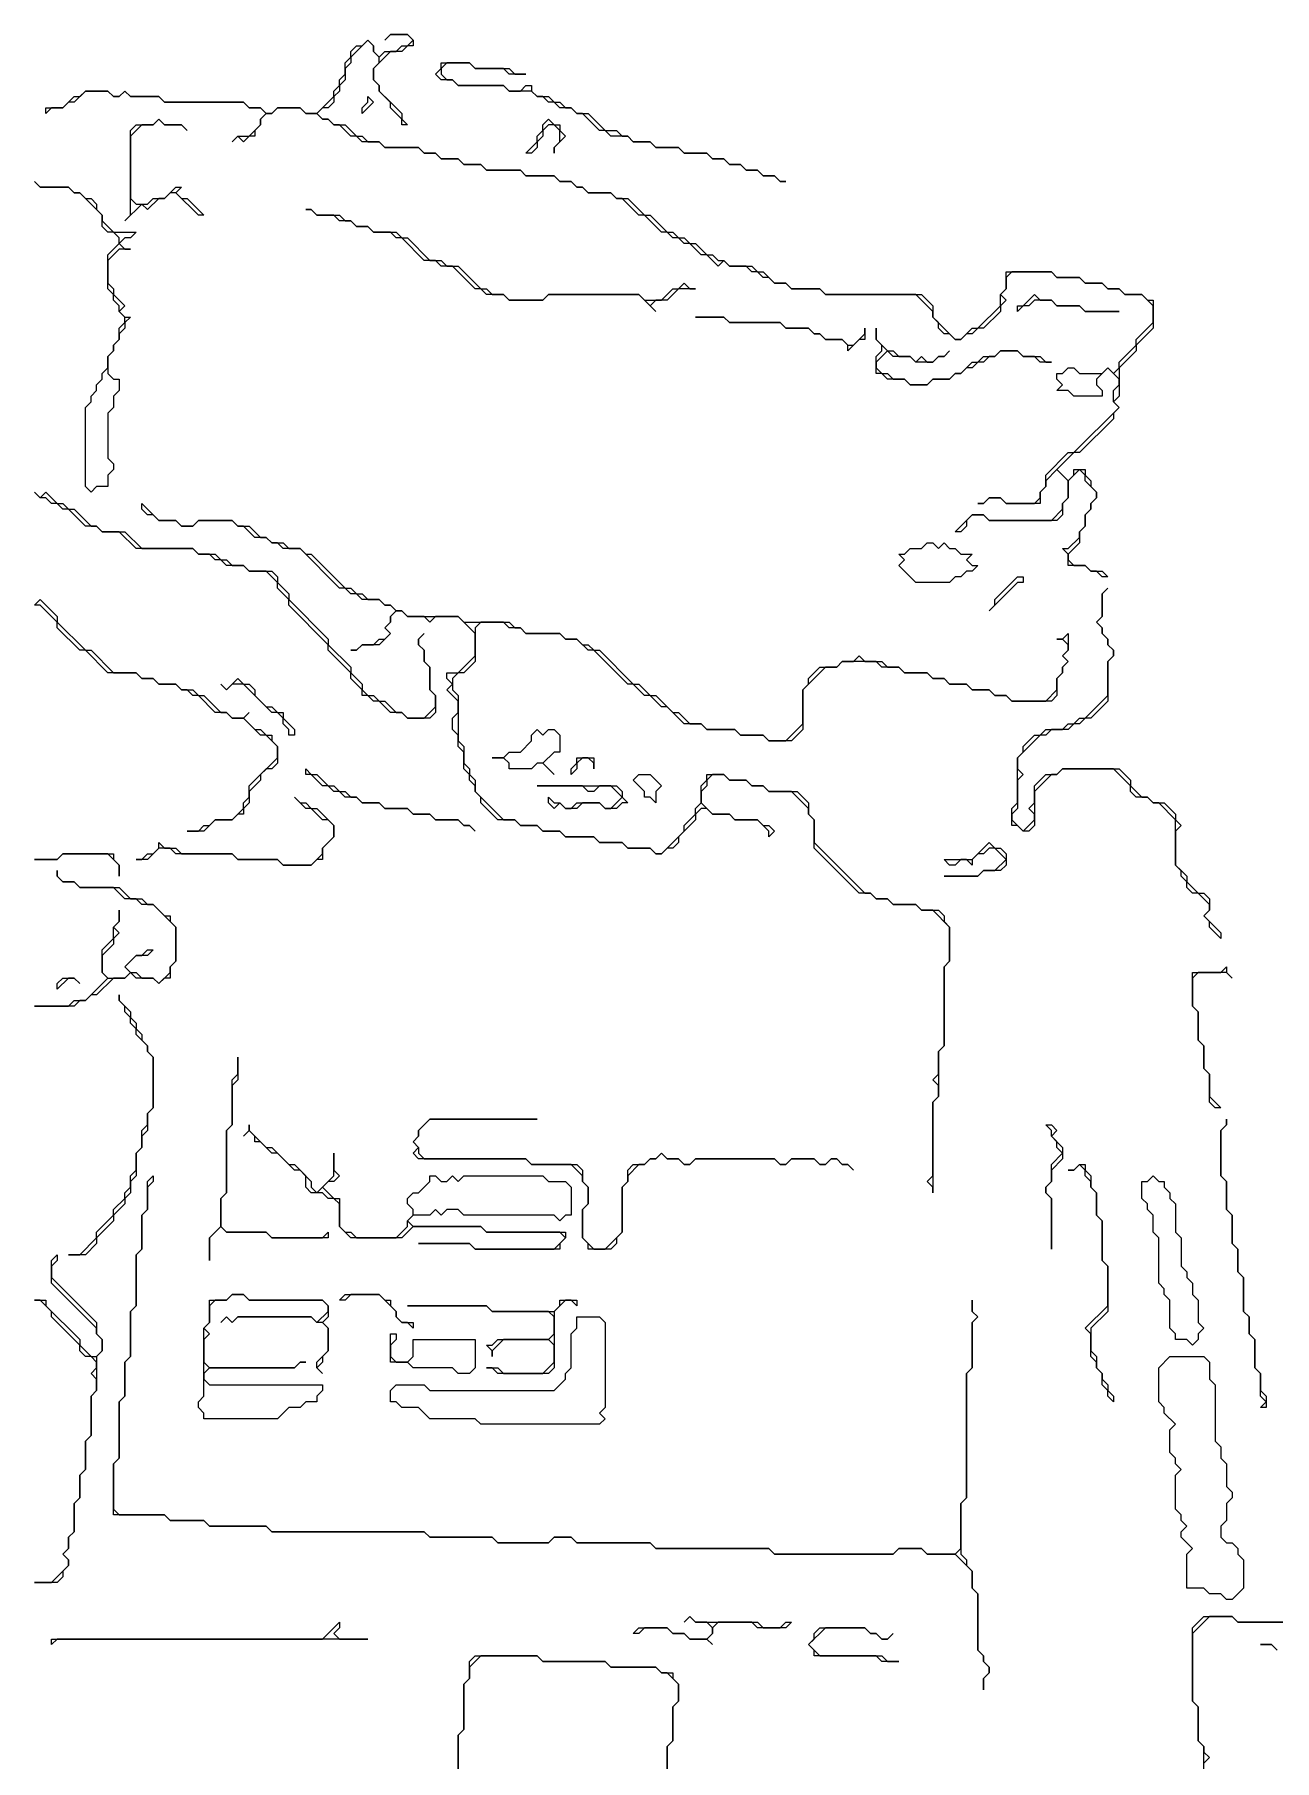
# Model space of a CAD drawing. Header units: metres. Extents: x 0 to 38.4, y 0 to 28.8.
# Drawn here: x 0 to 8.78, y 16.42 to 28.64 of the extents above; entities that cross this region are included whole.
import ezdxf

# ---------------------------------------------------------------- set-up
doc = ezdxf.new("R2010")
doc.units = ezdxf.units.M

msp = doc.modelspace()

# ---------------------------------------------------------------- linework, layer by layer
for points in [[(7.56, 24.8), (7.52, 24.84), (7.48, 24.84), (7.44, 24.88), (7.32, 24.88), (7.32, 24.96), (7.28, 25), (7.32, 25), (7.4, 25.08), (7.4, 25.12), (7.44, 25.16), (7.44, 25.24), (7.48, 25.28), (7.48, 25.32), (7.52, 25.36), (7.52, 25.4), (7.44, 25.48), (7.44, 25.52), (7.4, 25.56), (7.32, 25.48), (7.32, 25.36), (7.28, 25.32), (7.28, 25.24), (7.24, 25.2), (6.76, 25.2), (6.72, 25.24), (6.64, 25.24), (6.6, 25.2), (6.6, 25.16), (6.56, 25.12), (6.52, 25.12), (6.64, 25.24), (6.72, 25.24), (6.76, 25.2), (7.2, 25.2), (7.28, 25.28), (7.28, 25.32), (7.32, 25.36), (7.32, 25.48), (7.24, 25.56), (7.16, 25.48), (7.16, 25.44), (7.12, 25.4), (7.12, 25.32), (6.88, 25.32), (6.84, 25.36), (6.76, 25.36), (6.72, 25.32), (6.68, 25.32), (6.72, 25.32), (6.76, 25.36), (6.84, 25.36), (6.88, 25.32), (7.08, 25.32), (7.12, 25.36), (7.12, 25.4), (7.16, 25.44), (7.16, 25.52), (7.32, 25.68), (7.36, 25.68), (7.68, 26), (7.64, 26.04), (7.64, 26.12), (7.68, 26.16), (7.68, 26.2), (7.6, 26.28), (7.52, 26.2), (7.52, 26.16), (7.56, 26.12), (7.56, 26.08), (7.36, 26.08), (7.32, 26.12), (7.24, 26.12), (7.28, 26.16), (7.24, 26.2), (7.24, 26.24), (7.28, 26.24), (7.32, 26.28), (7.36, 26.28), (7.4, 26.24), (7.56, 26.24), (7.6, 26.28), (7.64, 26.24), (7.68, 26.28), (7.68, 26.32), (7.8, 26.44), (7.8, 26.48), (7.92, 26.6), (7.92, 26.72), (7.84, 26.8), (7.72, 26.8), (7.68, 26.84), (7.6, 26.84), (7.56, 26.88), (7.44, 26.88), (7.4, 26.92), (7.24, 26.92), (7.2, 26.96), (6.92, 26.96), (6.88, 26.92), (6.88, 26.84), (6.84, 26.8), (6.88, 26.76), (6.84, 26.72), (6.84, 26.68), (6.72, 26.56), (6.68, 26.56), (6.64, 26.52), (6.6, 26.52), (6.56, 26.48), (6.52, 26.48), (6.48, 26.52), (6.44, 26.52), (6.4, 26.56), (6.4, 26.6), (6.36, 26.64), (6.36, 26.68), (6.24, 26.8), (5.6, 26.8), (5.56, 26.84), (5.36, 26.84), (5.32, 26.88), (5.24, 26.88), (5.2, 26.92), (5.16, 26.92), (5.12, 26.96), (5.08, 26.96), (5.04, 27), (4.92, 27), (4.88, 27.04), (4.84, 27), (4.76, 27.08), (4.72, 27.08), (4.64, 27.16), (4.6, 27.16), (4.56, 27.2), (4.52, 27.2), (4.48, 27.24), (4.44, 27.24), (4.32, 27.36), (4.28, 27.36), (4.16, 27.48), (4.12, 27.48), (4.08, 27.52), (3.92, 27.52), (3.88, 27.56), (3.84, 27.56), (3.8, 27.6), (3.72, 27.6), (3.68, 27.64), (3.48, 27.64), (3.44, 27.68), (3.2, 27.68), (3.16, 27.72), (3.04, 27.72), (3, 27.76), (2.88, 27.76), (2.84, 27.8), (2.76, 27.8), (2.72, 27.84), (2.48, 27.84), (2.44, 27.88), (2.32, 27.88), (2.28, 27.92), (2.24, 27.92), (2.16, 28), (2.12, 28), (2.08, 28.04), (2.04, 28.04), (2, 28.08), (1.92, 28.08), (1.88, 28.12), (1.72, 28.12), (1.68, 28.08), (1.64, 28.08), (1.6, 28.04), (1.6, 28), (1.56, 27.96), (1.56, 27.92), (1.52, 27.92), (1.48, 27.88), (1.44, 27.92), (1.4, 27.88), (1.44, 27.92), (1.52, 27.92), (1.6, 28), (1.6, 28.04), (1.64, 28.08), (1.6, 28.12), (1.52, 28.12), (1.48, 28.16), (0.92, 28.16), (0.88, 28.2), (0.68, 28.2), (0.64, 28.24), (0.6, 28.2), (0.56, 28.2), (0.52, 28.24), (0.36, 28.24), (0.28, 28.16), (0.24, 28.16), (0.2, 28.12), (0.12, 28.12), (0.08, 28.08), (0.08, 28.12), (0.2, 28.12), (0.28, 28.2), (0.32, 28.2), (0.36, 28.24), (0.52, 28.24), (0.56, 28.2), (0.6, 28.2), (0.64, 28.24), (0.68, 28.2), (0.88, 28.2), (0.92, 28.16), (1.48, 28.16), (1.52, 28.12), (1.6, 28.12), (1.64, 28.08), (1.68, 28.08), (1.72, 28.12), (1.88, 28.12), (1.92, 28.08), (2, 28.08), (2.12, 28.2), (2.12, 28.24), (2.16, 28.28), (2.16, 28.32), (2.2, 28.36), (2.2, 28.44), (2.24, 28.48), (2.24, 28.52), (2.28, 28.56), (2.32, 28.56), (2.36, 28.6), (2.4, 28.56), (2.4, 28.52), (2.44, 28.48), (2.48, 28.52), (2.56, 28.52), (2.6, 28.56), (2.64, 28.56), (2.68, 28.6), (2.64, 28.64), (2.52, 28.64), (2.48, 28.6), (2.52, 28.64), (2.64, 28.64), (2.68, 28.6), (2.68, 28.56), (2.64, 28.56), (2.6, 28.52), (2.52, 28.52), (2.4, 28.4), (2.4, 28.32), (2.44, 28.28), (2.44, 28.24), (2.6, 28.08), (2.6, 28.04), (2.64, 28), (2.6, 28), (2.6, 28.04), (2.52, 28.12), (2.52, 28.16), (2.44, 28.24), (2.44, 28.28), (2.4, 28.32), (2.4, 28.4), (2.44, 28.44), (2.44, 28.48), (2.4, 28.52), (2.4, 28.56), (2.36, 28.6), (2.24, 28.48), (2.24, 28.44), (2.2, 28.4), (2.2, 28.32), (2.16, 28.28), (2.16, 28.24), (2.12, 28.2), (2.12, 28.16), (2.08, 28.12), (2.04, 28.12), (2, 28.08), (2.04, 28.04), (2.08, 28.04), (2.12, 28), (2.2, 28), (2.28, 27.92), (2.32, 27.92), (2.36, 27.88), (2.44, 27.88), (2.48, 27.84), (2.72, 27.84), (2.76, 27.8), (2.84, 27.8), (2.88, 27.76), (3, 27.76), (3.04, 27.72), (3.16, 27.72), (3.2, 27.68), (3.44, 27.68), (3.48, 27.64), (3.68, 27.64), (3.72, 27.6), (3.8, 27.6), (3.84, 27.56), (3.88, 27.56), (3.92, 27.52), (4.08, 27.52), (4.12, 27.48), (4.2, 27.48), (4.32, 27.36), (4.36, 27.36), (4.48, 27.24), (4.52, 27.24), (4.56, 27.2), (4.6, 27.2), (4.64, 27.16), (4.68, 27.16), (4.76, 27.08), (4.8, 27.08), (4.84, 27.04), (4.88, 27.04), (4.92, 27), (5.08, 27), (5.12, 26.96), (5.16, 26.96), (5.24, 26.88), (5.32, 26.88), (5.36, 26.84), (5.56, 26.84), (5.6, 26.8), (6.28, 26.8), (6.36, 26.72), (6.36, 26.64), (6.52, 26.48), (6.56, 26.48), (6.64, 26.56), (6.68, 26.56), (6.84, 26.72), (6.84, 26.8), (6.88, 26.84), (6.88, 26.96), (7.2, 26.96), (7.24, 26.92), (7.4, 26.92), (7.44, 26.88), (7.56, 26.88), (7.6, 26.84), (7.68, 26.84), (7.72, 26.8), (7.84, 26.8), (7.88, 26.76), (7.92, 26.76), (7.92, 26.56), (7.8, 26.44), (7.8, 26.4), (7.68, 26.28), (7.68, 26.08), (7.64, 26.04), (7.68, 26), (7.64, 25.96), (7.64, 25.92), (7.4, 25.68), (7.36, 25.68), (7.24, 25.56), (7.32, 25.48), (7.36, 25.52), (7.36, 25.56), (7.44, 25.56), (7.44, 25.52), (7.48, 25.48), (7.48, 25.44), (7.52, 25.4), (7.52, 25.36), (7.48, 25.32), (7.48, 25.28), (7.44, 25.24), (7.44, 25.16), (7.4, 25.12), (7.4, 25.04), (7.32, 24.96), (7.32, 24.92), (7.36, 24.88), (7.44, 24.88), (7.48, 24.84), (7.56, 24.84), (7.6, 24.8)], [(5.28, 27.6), (5.24, 27.64), (5.16, 27.64), (5.12, 27.68), (5.04, 27.68), (5, 27.72), (4.92, 27.72), (4.88, 27.76), (4.8, 27.76), (4.76, 27.8), (4.6, 27.8), (4.56, 27.84), (4.4, 27.84), (4.36, 27.88), (4.24, 27.88), (4.2, 27.92), (4.08, 27.92), (4.04, 27.96), (4, 27.96), (3.88, 28.08), (3.84, 28.08), (3.8, 28.12), (3.72, 28.12), (3.68, 28.16), (3.64, 28.16), (3.6, 28.2), (3.56, 28.2), (3.52, 28.24), (3.36, 28.24), (3.32, 28.28), (3, 28.28), (2.96, 28.32), (2.88, 28.32), (2.84, 28.36), (2.88, 28.4), (2.88, 28.44), (3.08, 28.44), (3.12, 28.4), (3.36, 28.4), (3.4, 28.36), (3.48, 28.36), (3.36, 28.36), (3.32, 28.4), (3.12, 28.4), (3.08, 28.44), (2.92, 28.44), (2.88, 28.4), (2.88, 28.36), (2.92, 28.32), (2.96, 28.32), (3, 28.28), (3.32, 28.28), (3.36, 28.24), (3.44, 28.24), (3.48, 28.28), (3.52, 28.28), (3.52, 28.24), (3.56, 28.2), (3.64, 28.2), (3.68, 28.16), (3.72, 28.16), (3.76, 28.12), (3.8, 28.12), (3.84, 28.08), (3.92, 28.08), (4.04, 27.96), (4.12, 27.96), (4.16, 27.92), (4.2, 27.92), (4.24, 27.88), (4.36, 27.88), (4.4, 27.84), (4.56, 27.84), (4.6, 27.8), (4.76, 27.8), (4.8, 27.76), (4.88, 27.76), (4.92, 27.72), (5, 27.72), (5.04, 27.68), (5.12, 27.68), (5.16, 27.64), (5.24, 27.64), (5.28, 27.6), (5.32, 27.6)], [(2.32, 28.08), (2.32, 28.12), (2.36, 28.16), (2.36, 28.2), (2.4, 28.16)], [(0.64, 27.32), (0.68, 27.36), (0.68, 27.96), (0.72, 28), (0.84, 28), (0.88, 28.04), (0.92, 28), (1.04, 28), (1.08, 27.96), (1.04, 28), (0.92, 28), (0.88, 28.04), (0.84, 28), (0.76, 28), (0.68, 27.92), (0.68, 27.48), (0.72, 27.44), (0.8, 27.44), (0.84, 27.48), (0.92, 27.48), (1, 27.56), (1.04, 27.56), (1, 27.52), (1.04, 27.48), (1.08, 27.48), (1.2, 27.36), (1.16, 27.36), (1, 27.52), (0.96, 27.52), (0.92, 27.48), (0.88, 27.48), (0.8, 27.4), (0.76, 27.44)], [(3.48, 27.8), (3.56, 27.88), (3.56, 27.92), (3.6, 27.96), (3.6, 28), (3.64, 28.04), (3.68, 28), (3.72, 28), (3.72, 27.96), (3.76, 27.92), (3.68, 27.84), (3.68, 27.8), (3.68, 27.84), (3.72, 27.88), (3.72, 27.96), (3.68, 28), (3.64, 28), (3.6, 27.96), (3.6, 27.92), (3.56, 27.88), (3.56, 27.84), (3.52, 27.8)], [(0.4, 25.4), (0.36, 25.44), (0.36, 26), (0.4, 26.04), (0.4, 26.08), (0.44, 26.12), (0.44, 26.16), (0.48, 26.2), (0.48, 26.24), (0.52, 26.28), (0.52, 26.36), (0.56, 26.4), (0.56, 26.44), (0.6, 26.48), (0.6, 26.56), (0.64, 26.6), (0.64, 26.64), (0.6, 26.68), (0.6, 26.72), (0.56, 26.76), (0.56, 26.8), (0.52, 26.84), (0.52, 27.08), (0.6, 27.16), (0.6, 27.2), (0.56, 27.24), (0.52, 27.24), (0.48, 27.28), (0.48, 27.36), (0.32, 27.52), (0.28, 27.52), (0.24, 27.56), (0.04, 27.56), (0, 27.6), (0.04, 27.56), (0.24, 27.56), (0.28, 27.52), (0.32, 27.52), (0.36, 27.48), (0.4, 27.48), (0.44, 27.44), (0.44, 27.4), (0.48, 27.36), (0.48, 27.32), (0.56, 27.24), (0.72, 27.24), (0.68, 27.2), (0.64, 27.2), (0.6, 27.16), (0.64, 27.12), (0.68, 27.12), (0.6, 27.12), (0.52, 27.04), (0.52, 26.88), (0.56, 26.84), (0.56, 26.8), (0.64, 26.72), (0.6, 26.68), (0.64, 26.64), (0.68, 26.64), (0.64, 26.6), (0.64, 26.56), (0.6, 26.52), (0.6, 26.48), (0.56, 26.44), (0.56, 26.4), (0.52, 26.36), (0.52, 26.24), (0.56, 26.2), (0.6, 26.2), (0.6, 26.12), (0.56, 26.08), (0.56, 26), (0.52, 25.96), (0.52, 25.64), (0.56, 25.6), (0.56, 25.56), (0.52, 25.52), (0.52, 25.44), (0.44, 25.44)], [(4.4, 26.68), (4.28, 26.8), (3.64, 26.8), (3.6, 26.76), (3.36, 26.76), (3.32, 26.8), (3.2, 26.8), (3.16, 26.84), (3.12, 26.84), (2.96, 27), (2.88, 27), (2.84, 27.04), (2.76, 27.04), (2.6, 27.2), (2.56, 27.2), (2.52, 27.24), (2.4, 27.24), (2.36, 27.28), (2.28, 27.28), (2.24, 27.32), (2.16, 27.32), (2.12, 27.36), (2, 27.36), (1.96, 27.4), (1.92, 27.4), (1.96, 27.4), (2, 27.36), (2.16, 27.36), (2.2, 27.32), (2.24, 27.32), (2.28, 27.28), (2.36, 27.28), (2.4, 27.24), (2.56, 27.24), (2.6, 27.2), (2.64, 27.2), (2.8, 27.04), (2.88, 27.04), (2.92, 27), (3, 27), (3.16, 26.84), (3.2, 26.84), (3.24, 26.8), (3.32, 26.8), (3.36, 26.76), (3.6, 26.76), (3.64, 26.8), (4.28, 26.8), (4.32, 26.76), (4.44, 26.76), (4.52, 26.84), (4.56, 26.84), (4.6, 26.88), (4.64, 26.84), (4.68, 26.84), (4.56, 26.84), (4.48, 26.76), (4.4, 26.76), (4.36, 26.72)], [(6.96, 26.68), (6.96, 26.72), (7, 26.72), (7.08, 26.8), (7.12, 26.76), (7.2, 26.76), (7.24, 26.72), (7.4, 26.72), (7.44, 26.68), (7.68, 26.68), (7.44, 26.68), (7.4, 26.72), (7.24, 26.72), (7.2, 26.76), (7.08, 26.76), (7.04, 26.72), (7, 26.72)], [(5.76, 26.4), (5.76, 26.44), (5.72, 26.48), (5.6, 26.48), (5.56, 26.52), (5.52, 26.52), (5.48, 26.56), (5.32, 26.56), (5.28, 26.6), (4.92, 26.6), (4.88, 26.64), (4.68, 26.64), (4.88, 26.64), (4.92, 26.6), (5.28, 26.6), (5.32, 26.56), (5.48, 26.56), (5.52, 26.52), (5.56, 26.52), (5.6, 26.48), (5.72, 26.48), (5.76, 26.44), (5.8, 26.44), (5.88, 26.52), (5.88, 26.56), (5.88, 26.48), (5.84, 26.48)], [(6.2, 26.16), (6.16, 26.2), (6.04, 26.2), (6, 26.24), (5.96, 26.24), (5.96, 26.36), (6, 26.4), (6, 26.44), (5.96, 26.48), (5.96, 26.56), (5.96, 26.48), (6.04, 26.4), (6.08, 26.4), (6.12, 26.36), (6.2, 26.36), (6.24, 26.32), (6.28, 26.36), (6.32, 26.32), (6.36, 26.32), (6.4, 26.36), (6.44, 26.36), (6.48, 26.4), (6.44, 26.36), (6.4, 26.36), (6.36, 26.32), (6.24, 26.32), (6.2, 26.36), (6.08, 26.36), (6.04, 26.4), (5.96, 26.32), (5.96, 26.28), (6, 26.24), (6.04, 26.24), (6.08, 26.2), (6.16, 26.2), (6.2, 26.16), (6.32, 26.16), (6.36, 26.2), (6.48, 26.2), (6.52, 26.24), (6.56, 26.24), (6.64, 26.32), (6.68, 26.32), (6.72, 26.36), (6.8, 26.36), (6.84, 26.4), (6.96, 26.4), (7, 26.36), (7.12, 26.36), (7.16, 26.32), (7.2, 26.32), (7.12, 26.32), (7.08, 26.36), (7, 26.36), (6.96, 26.4), (6.84, 26.4), (6.8, 26.36), (6.76, 26.36), (6.72, 26.32), (6.68, 26.32), (6.64, 26.28), (6.6, 26.28), (6.56, 26.24), (6.52, 26.24), (6.48, 26.2), (6.36, 26.2), (6.32, 26.16)], [(2.64, 23.8), (2.6, 23.84), (2.52, 23.84), (2.44, 23.92), (2.4, 23.92), (2.36, 23.96), (2.32, 23.96), (2.32, 24), (2.24, 24.08), (2.24, 24.12), (2.08, 24.28), (2.08, 24.32), (1.8, 24.6), (1.8, 24.64), (1.72, 24.72), (1.72, 24.76), (1.64, 24.84), (1.52, 24.84), (1.48, 24.88), (1.36, 24.88), (1.32, 24.92), (1.28, 24.92), (1.24, 24.96), (1.16, 24.96), (1.12, 25), (0.72, 25), (0.6, 25.12), (0.48, 25.12), (0.44, 25.16), (0.36, 25.16), (0.24, 25.28), (0.2, 25.28), (0.16, 25.32), (0.12, 25.32), (0.08, 25.36), (0.04, 25.36), (0, 25.4), (0.04, 25.36), (0.08, 25.4), (0.16, 25.32), (0.2, 25.32), (0.24, 25.28), (0.28, 25.28), (0.4, 25.16), (0.44, 25.16), (0.48, 25.12), (0.64, 25.12), (0.76, 25), (1.12, 25), (1.16, 24.96), (1.28, 24.96), (1.32, 24.92), (1.36, 24.92), (1.4, 24.88), (1.48, 24.88), (1.52, 24.84), (1.68, 24.84), (1.72, 24.8), (1.72, 24.76), (1.8, 24.68), (1.8, 24.64), (2.08, 24.36), (2.08, 24.32), (2.24, 24.16), (2.24, 24.12), (2.32, 24.04), (2.32, 24), (2.36, 23.96), (2.4, 23.96), (2.44, 23.92), (2.48, 23.92), (2.56, 23.84), (2.6, 23.84), (2.64, 23.8), (2.76, 23.8), (2.84, 23.88), (2.84, 23.96), (2.8, 24), (2.8, 24.16), (2.76, 24.2), (2.76, 24.28), (2.72, 24.32), (2.72, 24.36), (2.76, 24.4), (2.72, 24.36), (2.72, 24.32), (2.76, 24.28), (2.76, 24.2), (2.8, 24.16), (2.8, 24), (2.84, 23.96), (2.84, 23.84), (2.8, 23.8)], [(6.36, 20.44), (6.36, 20.48), (6.32, 20.52), (6.36, 20.56), (6.36, 21.08), (6.4, 21.12), (6.4, 21.2), (6.36, 21.24), (6.4, 21.28), (6.4, 21.44), (6.44, 21.48), (6.44, 22.04), (6.48, 22.08), (6.48, 22.32), (6.36, 22.44), (6.28, 22.44), (6.24, 22.48), (6.08, 22.48), (6.04, 22.52), (5.96, 22.52), (5.92, 22.56), (5.84, 22.56), (5.52, 22.88), (5.52, 23.08), (5.48, 23.12), (5.48, 23.16), (5.36, 23.28), (5.2, 23.28), (5.16, 23.32), (5.08, 23.32), (5.04, 23.36), (4.92, 23.36), (4.88, 23.4), (4.8, 23.4), (4.76, 23.36), (4.76, 23.32), (4.72, 23.28), (4.72, 23.2), (4.8, 23.12), (4.92, 23.12), (4.96, 23.08), (5.12, 23.08), (5.16, 23.04), (5.2, 23.04), (5.24, 23), (5.2, 22.96), (5.2, 23), (5.12, 23.08), (4.96, 23.08), (4.92, 23.12), (4.8, 23.12), (4.76, 23.16), (4.72, 23.16), (4.68, 23.12), (4.68, 23.08), (4.56, 22.96), (4.56, 22.92), (4.52, 22.88), (4.48, 22.88), (4.44, 22.84), (4.4, 22.84), (4.36, 22.88), (4.2, 22.88), (4.16, 22.92), (4, 22.92), (3.96, 22.96), (3.76, 22.96), (3.72, 23), (3.6, 23), (3.56, 23.04), (3.44, 23.04), (3.4, 23.08), (3.28, 23.08), (3.16, 23.2), (3.16, 23.24), (3.12, 23.28), (3.12, 23.32), (3.08, 23.36), (3.08, 23.4), (3.04, 23.44), (3.04, 23.56), (3, 23.6), (3, 23.68), (2.96, 23.72), (2.96, 23.8), (3, 23.84), (3, 23.92), (2.92, 24), (2.96, 24.04), (2.92, 24.08), (2.92, 24.12), (3, 24.12), (3.12, 24.24), (3.12, 24.4), (3, 24.52), (2.84, 24.52), (2.8, 24.48), (2.76, 24.52), (2.64, 24.52), (2.6, 24.56), (2.56, 24.56), (2.52, 24.52), (2.52, 24.48), (2.48, 24.44), (2.52, 24.4), (2.44, 24.32), (2.32, 24.32), (2.28, 24.28), (2.24, 24.28), (2.28, 24.28), (2.32, 24.32), (2.4, 24.32), (2.44, 24.36), (2.48, 24.36), (2.52, 24.4), (2.48, 24.44), (2.52, 24.48), (2.52, 24.52), (2.56, 24.56), (2.52, 24.6), (2.48, 24.6), (2.44, 24.64), (2.32, 24.64), (2.28, 24.68), (2.24, 24.68), (2.2, 24.72), (2.16, 24.72), (1.88, 25), (1.76, 25), (1.72, 25.04), (1.68, 25.04), (1.64, 25.08), (1.56, 25.08), (1.48, 25.16), (1.44, 25.16), (1.4, 25.2), (1.16, 25.2), (1.12, 25.16), (1.04, 25.16), (1, 25.2), (0.88, 25.2), (0.84, 25.24), (0.8, 25.24), (0.76, 25.28), (0.76, 25.32), (0.88, 25.2), (1, 25.2), (1.04, 25.16), (1.12, 25.16), (1.16, 25.2), (1.4, 25.2), (1.44, 25.16), (1.52, 25.16), (1.6, 25.08), (1.64, 25.08), (1.68, 25.04), (1.76, 25.04), (1.8, 25), (1.88, 25), (1.92, 24.96), (1.96, 24.96), (2.2, 24.72), (2.24, 24.72), (2.28, 24.68), (2.32, 24.68), (2.36, 24.64), (2.44, 24.64), (2.48, 24.6), (2.52, 24.6), (2.56, 24.56), (2.6, 24.56), (2.64, 24.52), (3, 24.52), (3.04, 24.48), (3.36, 24.48), (3.4, 24.44), (3.44, 24.44), (3.48, 24.4), (3.72, 24.4), (3.76, 24.36), (3.84, 24.36), (3.88, 24.32), (3.92, 24.32), (3.96, 24.28), (4, 24.28), (4.24, 24.04), (4.28, 24.04), (4.36, 23.96), (4.4, 23.96), (4.52, 23.84), (4.56, 23.84), (4.64, 23.76), (4.72, 23.76), (4.76, 23.72), (4.96, 23.72), (5, 23.68), (5.16, 23.68), (5.2, 23.64), (5.32, 23.64), (5.44, 23.76), (5.44, 24), (5.48, 24.04), (5.48, 24.08), (5.56, 24.16), (5.68, 24.16), (5.72, 24.2), (5.8, 24.2), (5.84, 24.24), (5.88, 24.2), (6, 24.2), (6.04, 24.16), (6.12, 24.16), (6.16, 24.12), (6.32, 24.12), (6.36, 24.08), (6.44, 24.08), (6.48, 24.04), (6.6, 24.04), (6.64, 24), (6.76, 24), (6.8, 23.96), (6.88, 23.96), (6.92, 23.92), (7.16, 23.92), (7.24, 24), (7.24, 24.08), (7.28, 24.12), (7.28, 24.16), (7.32, 24.2), (7.28, 24.24), (7.32, 24.28), (7.32, 24.32), (7.28, 24.36), (7.24, 24.36), (7.28, 24.36), (7.32, 24.4), (7.32, 24.28), (7.28, 24.24), (7.32, 24.2), (7.28, 24.16), (7.28, 24.12), (7.24, 24.08), (7.24, 23.96), (7.2, 23.92), (6.92, 23.92), (6.88, 23.96), (6.8, 23.96), (6.76, 24), (6.64, 24), (6.6, 24.04), (6.48, 24.04), (6.44, 24.08), (6.36, 24.08), (6.32, 24.12), (6.16, 24.12), (6.12, 24.16), (6, 24.16), (5.96, 24.2), (5.72, 24.2), (5.68, 24.16), (5.6, 24.16), (5.44, 24), (5.44, 23.72), (5.36, 23.64), (5.2, 23.64), (5.16, 23.68), (5, 23.68), (4.96, 23.72), (4.76, 23.72), (4.72, 23.76), (4.6, 23.76), (4.48, 23.88), (4.44, 23.88), (4.36, 23.96), (4.32, 23.96), (4.24, 24.04), (4.2, 24.04), (3.96, 24.28), (3.92, 24.28), (3.84, 24.36), (3.76, 24.36), (3.72, 24.4), (3.48, 24.4), (3.44, 24.44), (3.36, 24.44), (3.32, 24.48), (3.16, 24.48), (3.12, 24.44), (3.12, 24.2), (3.04, 24.12), (3, 24.12), (2.96, 24.08), (2.96, 24), (3, 23.96), (3, 23.64), (3.04, 23.6), (3.04, 23.48), (3.08, 23.44), (3.08, 23.4), (3.12, 23.36), (3.12, 23.28), (3.32, 23.08), (3.4, 23.08), (3.44, 23.04), (3.56, 23.04), (3.6, 23), (3.72, 23), (3.76, 22.96), (3.96, 22.96), (4, 22.92), (4.16, 22.92), (4.2, 22.88), (4.36, 22.88), (4.4, 22.84), (4.44, 22.84), (4.6, 23), (4.6, 23.04), (4.68, 23.12), (4.68, 23.16), (4.72, 23.2), (4.72, 23.32), (4.76, 23.36), (4.76, 23.4), (4.88, 23.4), (4.92, 23.36), (5.04, 23.36), (5.08, 23.32), (5.16, 23.32), (5.2, 23.28), (5.4, 23.28), (5.48, 23.2), (5.48, 23.12), (5.52, 23.08), (5.52, 22.92), (5.88, 22.56), (5.92, 22.56), (5.96, 22.52), (6.04, 22.52), (6.08, 22.48), (6.24, 22.48), (6.28, 22.44), (6.4, 22.44), (6.44, 22.4), (6.44, 22.36), (6.48, 22.32), (6.48, 22.08), (6.44, 22.04), (6.44, 21.48), (6.4, 21.44), (6.4, 21.12), (6.36, 21.08)], [(6.24, 24.76), (6.12, 24.88), (6.16, 24.92), (6.12, 24.96), (6.16, 24.96), (6.2, 25), (6.28, 25), (6.32, 25.04), (6.36, 25.04), (6.4, 25), (6.44, 25.04), (6.48, 25), (6.52, 25), (6.56, 24.96), (6.64, 24.96), (6.6, 24.92), (6.64, 24.88), (6.68, 24.88), (6.64, 24.84), (6.6, 24.84), (6.56, 24.8), (6.52, 24.8), (6.48, 24.76)], [(6.76, 24.56), (6.8, 24.6), (6.8, 24.64), (6.96, 24.8), (7, 24.8), (7, 24.76), (6.96, 24.76)], [(8.4, 22.24), (8.32, 22.32), (8.32, 22.36), (8.28, 22.4), (8.32, 22.44), (8.32, 22.48), (8.24, 22.56), (8.2, 22.56), (8.16, 22.6), (8.16, 22.64), (8.12, 22.68), (8.12, 22.72), (8.08, 22.76), (8.08, 23.08), (7.96, 23.2), (7.92, 23.2), (7.88, 23.24), (7.8, 23.24), (7.76, 23.28), (7.76, 23.32), (7.64, 23.44), (7.28, 23.44), (7.24, 23.4), (7.2, 23.4), (7.08, 23.28), (7.08, 23.04), (7.04, 23), (7, 23), (6.96, 23.04), (6.92, 23.04), (6.92, 23.16), (6.96, 23.2), (6.96, 23.52), (7, 23.56), (7, 23.6), (7.08, 23.68), (7.12, 23.68), (7.16, 23.72), (7.28, 23.72), (7.32, 23.76), (7.36, 23.76), (7.4, 23.8), (7.44, 23.8), (7.6, 23.96), (7.6, 24.2), (7.64, 24.24), (7.64, 24.28), (7.6, 24.32), (7.6, 24.36), (7.56, 24.4), (7.56, 24.44), (7.52, 24.48), (7.56, 24.52), (7.56, 24.68), (7.6, 24.72), (7.56, 24.68), (7.56, 24.52), (7.52, 24.48), (7.56, 24.44), (7.56, 24.4), (7.6, 24.36), (7.6, 24.32), (7.64, 24.28), (7.64, 24.24), (7.6, 24.2), (7.6, 23.92), (7.48, 23.8), (7.44, 23.8), (7.4, 23.76), (7.36, 23.76), (7.32, 23.72), (7.2, 23.72), (7.16, 23.68), (7.12, 23.68), (6.96, 23.52), (6.96, 23.44), (7, 23.4), (6.96, 23.36), (6.96, 23.16), (6.92, 23.12), (6.92, 23.08), (7, 23), (7.08, 23.08), (7.08, 23.12), (7.04, 23.16), (7.08, 23.2), (7.08, 23.32), (7.16, 23.4), (7.24, 23.4), (7.28, 23.44), (7.68, 23.44), (7.76, 23.36), (7.76, 23.32), (7.84, 23.24), (7.88, 23.24), (7.92, 23.2), (8, 23.2), (8.08, 23.12), (8.08, 23.08), (8.12, 23.04), (8.08, 23), (8.08, 22.76), (8.16, 22.68), (8.16, 22.64), (8.24, 22.56), (8.28, 22.56), (8.32, 22.52), (8.32, 22.44), (8.28, 22.4), (8.4, 22.28)], [(1.08, 23), (1.16, 23), (1.2, 23.04), (1.24, 23.04), (1.28, 23.08), (1.4, 23.08), (1.48, 23.16), (1.48, 23.2), (1.52, 23.24), (1.52, 23.32), (1.72, 23.52), (1.72, 23.6), (1.64, 23.68), (1.6, 23.68), (1.48, 23.8), (1.4, 23.8), (1.36, 23.84), (1.28, 23.84), (1.16, 23.96), (1.12, 23.96), (1.08, 24), (1.04, 24), (1, 24.04), (0.88, 24.04), (0.84, 24.08), (0.76, 24.08), (0.72, 24.12), (0.52, 24.12), (0.36, 24.28), (0.32, 24.28), (0.16, 24.44), (0.16, 24.48), (0.04, 24.6), (0, 24.6), (0.04, 24.64), (0.16, 24.52), (0.16, 24.48), (0.36, 24.28), (0.4, 24.28), (0.56, 24.12), (0.72, 24.12), (0.76, 24.08), (0.84, 24.08), (0.88, 24.04), (1, 24.04), (1.04, 24), (1.12, 24), (1.16, 23.96), (1.2, 23.96), (1.32, 23.84), (1.36, 23.84), (1.4, 23.8), (1.48, 23.8), (1.52, 23.84), (1.48, 23.8), (1.56, 23.72), (1.6, 23.72), (1.64, 23.68), (1.68, 23.68), (1.68, 23.64), (1.72, 23.6), (1.72, 23.48), (1.68, 23.44), (1.64, 23.44), (1.6, 23.4), (1.6, 23.36), (1.52, 23.28), (1.52, 23.2), (1.48, 23.16), (1.48, 23.12), (1.44, 23.12), (1.4, 23.08), (1.28, 23.08), (1.2, 23)], [(1.8, 23.68), (1.8, 23.72), (1.76, 23.76), (1.76, 23.8), (1.72, 23.84), (1.68, 23.84), (1.48, 24.04), (1.4, 24.04), (1.36, 24), (1.32, 24.04), (1.36, 24), (1.44, 24.08), (1.48, 24.04), (1.52, 24.04), (1.56, 24), (1.56, 23.96), (1.64, 23.88), (1.68, 23.88), (1.72, 23.84), (1.76, 23.84), (1.76, 23.8), (1.84, 23.72), (1.84, 23.68)], [(3.68, 23.4), (3.6, 23.48), (3.56, 23.48), (3.52, 23.44), (3.36, 23.44), (3.36, 23.48), (3.32, 23.52), (3.24, 23.52), (3.32, 23.52), (3.36, 23.56), (3.44, 23.56), (3.52, 23.64), (3.52, 23.68), (3.56, 23.72), (3.6, 23.68), (3.64, 23.72), (3.68, 23.72), (3.72, 23.68), (3.72, 23.56), (3.68, 23.56), (3.6, 23.48)], [(3.8, 23.4), (3.8, 23.44), (3.84, 23.48), (3.84, 23.52), (3.96, 23.52), (3.96, 23.44), (3.96, 23.48), (3.92, 23.52), (3.88, 23.52), (3.84, 23.48), (3.84, 23.44)], [(3.12, 23), (3.08, 23.04), (3.04, 23.04), (3, 23.08), (2.84, 23.08), (2.8, 23.12), (2.68, 23.12), (2.64, 23.16), (2.48, 23.16), (2.44, 23.2), (2.32, 23.2), (2.28, 23.24), (2.2, 23.24), (2.16, 23.28), (2.12, 23.28), (2.08, 23.32), (2.04, 23.32), (1.96, 23.4), (1.92, 23.4), (1.92, 23.44), (1.96, 23.4), (2, 23.4), (2.08, 23.32), (2.12, 23.32), (2.16, 23.28), (2.2, 23.28), (2.24, 23.24), (2.28, 23.24), (2.32, 23.2), (2.44, 23.2), (2.48, 23.16), (2.64, 23.16), (2.68, 23.12), (2.8, 23.12), (2.84, 23.08), (3, 23.08), (3.04, 23.04), (3.08, 23.04)], [(4.4, 23.2), (4.36, 23.24), (4.32, 23.24), (4.32, 23.28), (4.24, 23.36), (4.28, 23.4), (4.36, 23.4), (4.44, 23.32), (4.4, 23.28)], [(1.76, 22.76), (1.72, 22.8), (1.44, 22.8), (1.4, 22.84), (1, 22.84), (0.96, 22.88), (0.88, 22.88), (0.8, 22.8), (0.72, 22.8), (0.76, 22.8), (0.8, 22.84), (0.84, 22.84), (0.88, 22.88), (0.88, 22.92), (0.92, 22.88), (1, 22.88), (1.04, 22.84), (1.4, 22.84), (1.44, 22.8), (1.72, 22.8), (1.76, 22.76), (1.96, 22.76), (2.04, 22.84), (2.04, 22.88), (2.12, 22.96), (2.12, 23.04), (2.08, 23.08), (2.04, 23.08), (1.96, 23.16), (1.92, 23.16), (1.84, 23.24), (1.88, 23.2), (1.92, 23.2), (1.96, 23.16), (2, 23.16), (2.12, 23.04), (2.12, 22.96), (2.04, 22.88), (2.04, 22.8), (2, 22.8), (1.96, 22.76)], [(3.68, 23.16), (3.64, 23.2), (3.64, 23.24), (3.68, 23.2), (3.72, 23.2), (3.76, 23.16), (3.8, 23.16), (3.84, 23.2), (4, 23.2), (4.04, 23.16), (4.08, 23.16), (4.16, 23.24), (4.08, 23.32), (4, 23.32), (3.96, 23.28), (3.92, 23.28), (3.88, 23.32), (3.56, 23.32), (4.12, 23.32), (4.16, 23.28), (4.16, 23.24), (4.2, 23.2), (4.16, 23.2), (4.12, 23.16), (4.04, 23.16), (4, 23.2), (3.88, 23.2), (3.84, 23.16), (3.76, 23.16), (3.72, 23.2)], [(6.44, 22.68), (6.68, 22.68), (6.72, 22.72), (6.8, 22.72), (6.88, 22.8), (6.8, 22.88), (6.76, 22.88), (6.72, 22.84), (6.68, 22.84), (6.64, 22.8), (6.64, 22.76), (6.6, 22.8), (6.56, 22.8), (6.52, 22.76), (6.48, 22.76), (6.44, 22.8), (6.64, 22.8), (6.76, 22.92), (6.8, 22.88), (6.84, 22.88), (6.88, 22.84), (6.88, 22.76), (6.84, 22.72), (6.72, 22.72), (6.68, 22.68)], [(0.6, 22.68), (0.6, 22.76), (0.52, 22.84), (0.2, 22.84), (0.16, 22.8), (0, 22.8), (0.16, 22.8), (0.2, 22.84), (0.56, 22.84), (0.56, 22.8), (0.6, 22.76)], [(0, 21.76), (0.24, 21.76), (0.28, 21.8), (0.36, 21.8), (0.52, 21.96), (0.48, 22), (0.48, 22.16), (0.56, 22.24), (0.56, 22.32), (0.6, 22.36), (0.6, 22.44), (0.6, 22.36), (0.56, 22.32), (0.6, 22.28), (0.56, 22.24), (0.56, 22.2), (0.48, 22.12), (0.48, 22), (0.52, 21.96), (0.64, 21.96), (0.68, 22), (0.64, 22.04), (0.72, 22.12), (0.76, 22.12), (0.8, 22.16), (0.84, 22.16), (0.8, 22.12), (0.72, 22.12), (0.64, 22.04), (0.68, 22), (0.72, 22), (0.76, 21.96), (0.84, 21.96), (0.88, 21.92), (0.96, 22), (0.96, 22.04), (1, 22.08), (1, 22.32), (0.84, 22.48), (0.76, 22.48), (0.72, 22.52), (0.64, 22.52), (0.56, 22.6), (0.32, 22.6), (0.28, 22.64), (0.2, 22.64), (0.16, 22.68), (0.16, 22.72), (0.16, 22.68), (0.2, 22.64), (0.28, 22.64), (0.32, 22.6), (0.6, 22.6), (0.68, 22.52), (0.76, 22.52), (0.8, 22.48), (0.84, 22.48), (0.92, 22.4), (0.96, 22.4), (0.96, 22.36), (1, 22.32), (1, 22.08), (0.96, 22.04), (0.96, 21.96), (0.92, 21.96), (0.88, 21.92), (0.84, 21.96), (0.72, 21.96), (0.68, 22), (0.64, 21.96), (0.56, 21.96), (0.44, 21.84), (0.4, 21.84), (0.36, 21.8), (0.32, 21.8), (0.28, 21.76)], [(8.36, 21.04), (8.32, 21.08), (8.32, 21.28), (8.28, 21.32), (8.28, 21.48), (8.24, 21.52), (8.24, 21.72), (8.2, 21.76), (8.2, 22), (8.4, 22), (8.44, 22.04), (8.44, 22), (8.48, 21.96), (8.44, 22), (8.24, 22), (8.2, 21.96), (8.2, 21.76), (8.24, 21.72), (8.24, 21.52), (8.28, 21.48), (8.28, 21.32), (8.32, 21.28), (8.32, 21.12), (8.4, 21.04)], [(0.16, 21.88), (0.16, 21.92), (0.2, 21.96), (0.28, 21.96), (0.32, 21.92), (0.28, 21.96), (0.24, 21.96)], [(0.24, 20), (0.32, 20), (0.44, 20.12), (0.44, 20.16), (0.56, 20.28), (0.56, 20.32), (0.64, 20.4), (0.64, 20.44), (0.68, 20.48), (0.68, 20.56), (0.72, 20.6), (0.72, 20.72), (0.76, 20.76), (0.76, 20.88), (0.8, 20.92), (0.8, 21), (0.84, 21.04), (0.84, 21.4), (0.8, 21.44), (0.8, 21.48), (0.72, 21.56), (0.72, 21.6), (0.68, 21.64), (0.68, 21.68), (0.64, 21.72), (0.64, 21.76), (0.6, 21.8), (0.6, 21.84), (0.6, 21.8), (0.68, 21.72), (0.68, 21.68), (0.72, 21.64), (0.72, 21.6), (0.76, 21.56), (0.76, 21.52), (0.8, 21.48), (0.8, 21.44), (0.84, 21.4), (0.84, 21.04), (0.8, 21), (0.8, 20.88), (0.76, 20.84), (0.76, 20.76), (0.72, 20.72), (0.72, 20.56), (0.68, 20.52), (0.68, 20.44), (0.64, 20.4), (0.64, 20.36), (0.56, 20.28), (0.56, 20.24), (0.44, 20.12), (0.44, 20.08), (0.36, 20)], [(1.24, 19.96), (1.24, 20.12), (1.32, 20.2), (1.32, 20.4), (1.36, 20.44), (1.36, 20.88), (1.4, 20.92), (1.4, 21.24), (1.44, 21.28), (1.44, 21.4), (1.44, 21.24), (1.4, 21.2), (1.4, 20.92), (1.36, 20.88), (1.36, 20.44), (1.32, 20.4), (1.32, 20.2), (1.36, 20.16), (1.64, 20.16), (1.68, 20.12), (2.04, 20.12), (2.08, 20.16), (2.08, 20.12), (1.68, 20.12), (1.64, 20.16), (1.36, 20.16), (1.32, 20.2), (1.24, 20.12)], [(3.12, 20.04), (3.08, 20.08), (2.72, 20.08), (3.08, 20.08), (3.12, 20.04), (3.68, 20.04), (3.76, 20.12), (3.72, 20.16), (3.2, 20.16), (3.16, 20.2), (2.68, 20.2), (2.6, 20.12), (2.24, 20.12), (2.16, 20.2), (2.16, 20.36), (2.12, 20.4), (2.08, 20.4), (2.04, 20.44), (1.96, 20.44), (1.92, 20.48), (1.92, 20.56), (1.88, 20.6), (1.84, 20.6), (1.72, 20.72), (1.68, 20.72), (1.6, 20.8), (1.56, 20.8), (1.56, 20.84), (1.52, 20.88), (1.48, 20.84), (1.52, 20.88), (1.52, 20.92), (1.52, 20.88), (1.64, 20.76), (1.68, 20.76), (1.8, 20.64), (1.84, 20.64), (1.96, 20.52), (1.96, 20.48), (2, 20.44), (2.12, 20.56), (2.12, 20.72), (2.12, 20.6), (2.16, 20.56), (2.12, 20.52), (2.08, 20.52), (2.04, 20.48), (2.12, 20.4), (2.16, 20.4), (2.16, 20.2), (2.2, 20.16), (2.24, 20.16), (2.28, 20.12), (2.56, 20.12), (2.64, 20.2), (2.64, 20.24), (2.68, 20.28), (2.68, 20.32), (2.64, 20.36), (2.64, 20.4), (2.68, 20.44), (2.72, 20.44), (2.8, 20.52), (2.8, 20.56), (2.84, 20.56), (2.88, 20.52), (2.92, 20.52), (2.96, 20.56), (3, 20.52), (3.04, 20.56), (3.6, 20.56), (3.64, 20.52), (3.76, 20.52), (3.8, 20.48), (3.8, 20.28), (3.76, 20.28), (3.72, 20.24), (3.68, 20.28), (3.04, 20.28), (3, 20.32), (2.92, 20.32), (2.88, 20.28), (2.84, 20.32), (2.8, 20.28), (2.68, 20.28), (2.64, 20.24), (2.68, 20.2), (3.16, 20.2), (3.2, 20.16), (3.76, 20.16), (3.76, 20.12), (3.72, 20.08), (3.72, 20.04)], [(3.92, 20.04), (3.92, 20.08), (3.88, 20.12), (3.88, 20.32), (3.92, 20.36), (3.92, 20.48), (3.88, 20.52), (3.88, 20.56), (3.8, 20.64), (3.52, 20.64), (3.48, 20.68), (2.72, 20.68), (2.68, 20.72), (2.72, 20.76), (2.68, 20.8), (2.72, 20.84), (2.72, 20.88), (2.8, 20.96), (3.56, 20.96), (2.8, 20.96), (2.72, 20.88), (2.72, 20.84), (2.68, 20.8), (2.72, 20.76), (2.72, 20.72), (2.76, 20.68), (3.48, 20.68), (3.52, 20.64), (3.84, 20.64), (3.88, 20.6), (3.88, 20.52), (3.92, 20.48), (3.92, 20.36), (3.88, 20.32), (3.88, 20.12), (3.96, 20.04), (4.04, 20.04), (4.16, 20.16), (4.16, 20.48), (4.2, 20.52), (4.2, 20.6), (4.24, 20.64), (4.32, 20.64), (4.36, 20.68), (4.4, 20.68), (4.44, 20.72), (4.48, 20.68), (4.56, 20.68), (4.6, 20.64), (4.64, 20.64), (4.68, 20.68), (5.24, 20.68), (5.28, 20.64), (5.32, 20.64), (5.36, 20.68), (5.52, 20.68), (5.56, 20.64), (5.6, 20.64), (5.64, 20.68), (5.68, 20.68), (5.72, 20.64), (5.76, 20.64), (5.8, 20.6), (5.76, 20.64), (5.72, 20.64), (5.68, 20.68), (5.64, 20.68), (5.6, 20.64), (5.56, 20.64), (5.52, 20.68), (5.36, 20.68), (5.32, 20.64), (5.28, 20.64), (5.24, 20.68), (4.68, 20.68), (4.64, 20.64), (4.6, 20.64), (4.56, 20.68), (4.48, 20.68), (4.44, 20.72), (4.4, 20.68), (4.36, 20.68), (4.32, 20.64), (4.28, 20.64), (4.2, 20.56), (4.2, 20.52), (4.16, 20.48), (4.16, 20.16), (4.12, 20.12), (4.12, 20.08), (4.08, 20.04)], [(7.2, 20.04), (7.2, 20.4), (7.16, 20.44), (7.16, 20.48), (7.2, 20.52), (7.2, 20.64), (7.28, 20.72), (7.24, 20.76), (7.24, 20.8), (7.2, 20.84), (7.2, 20.88), (7.16, 20.92), (7.2, 20.92), (7.24, 20.88), (7.2, 20.84), (7.28, 20.76), (7.28, 20.68), (7.2, 20.6), (7.2, 20.52), (7.16, 20.48), (7.16, 20.44), (7.2, 20.4)], [(8.68, 18.92), (8.72, 18.96), (8.68, 19), (8.68, 19.16), (8.64, 19.2), (8.64, 19.4), (8.6, 19.44), (8.6, 19.56), (8.56, 19.6), (8.56, 19.84), (8.52, 19.88), (8.52, 20.04), (8.48, 20.08), (8.48, 20.28), (8.44, 20.32), (8.44, 20.52), (8.4, 20.56), (8.4, 20.88), (8.44, 20.92), (8.44, 20.96), (8.44, 20.92), (8.4, 20.88), (8.4, 20.56), (8.44, 20.52), (8.44, 20.32), (8.48, 20.28), (8.48, 20.08), (8.52, 20.04), (8.52, 19.88), (8.56, 19.84), (8.56, 19.6), (8.6, 19.56), (8.6, 19.44), (8.64, 19.4), (8.64, 19.2), (8.68, 19.16), (8.68, 19.04), (8.72, 19), (8.72, 18.92)], [(6.72, 16.92), (6.72, 17), (6.76, 17.04), (6.76, 17.08), (6.72, 17.12), (6.72, 17.16), (6.68, 17.2), (6.68, 17.6), (6.64, 17.64), (6.64, 17.76), (6.52, 17.88), (6.32, 17.88), (6.28, 17.92), (6.12, 17.92), (6.08, 17.88), (5.24, 17.88), (5.2, 17.92), (4.4, 17.92), (4.36, 17.96), (3.84, 17.96), (3.8, 18), (3.68, 18), (3.64, 17.96), (3.28, 17.96), (3.24, 18), (2.8, 18), (2.76, 18.04), (1.68, 18.04), (1.64, 18.08), (1.24, 18.08), (1.2, 18.12), (0.96, 18.12), (0.92, 18.16), (0.56, 18.16), (0.56, 18.52), (0.6, 18.56), (0.6, 18.96), (0.64, 19), (0.64, 19.24), (0.68, 19.28), (0.68, 19.6), (0.72, 19.64), (0.72, 20), (0.76, 20.04), (0.76, 20.28), (0.8, 20.32), (0.8, 20.52), (0.84, 20.56), (0.84, 20.52), (0.8, 20.48), (0.8, 20.32), (0.76, 20.28), (0.76, 20.04), (0.72, 20), (0.72, 19.64), (0.68, 19.6), (0.68, 19.28), (0.64, 19.24), (0.64, 19), (0.6, 18.96), (0.6, 18.56), (0.56, 18.52), (0.56, 18.2), (0.6, 18.16), (0.92, 18.16), (0.96, 18.12), (1.2, 18.12), (1.24, 18.08), (1.64, 18.08), (1.68, 18.04), (2.76, 18.04), (2.8, 18), (3.24, 18), (3.28, 17.96), (3.64, 17.96), (3.68, 18), (3.8, 18), (3.84, 17.96), (4.36, 17.96), (4.4, 17.92), (5.2, 17.92), (5.24, 17.88), (6.08, 17.88), (6.12, 17.92), (6.28, 17.92), (6.32, 17.88), (6.52, 17.88), (6.56, 17.92), (6.56, 18.24), (6.6, 18.28), (6.6, 19.16), (6.64, 19.2), (6.64, 19.52), (6.68, 19.56), (6.64, 19.6), (6.64, 19.68), (6.64, 19.6), (6.68, 19.56), (6.64, 19.52), (6.64, 19.2), (6.6, 19.16), (6.6, 18.28), (6.56, 18.24), (6.56, 17.88), (6.6, 17.84), (6.6, 17.8), (6.64, 17.76), (6.64, 17.64), (6.68, 17.6), (6.68, 17.2), (6.72, 17.16), (6.72, 17.12), (6.76, 17.08), (6.76, 17.04), (6.72, 17)], [(7.64, 18.96), (7.6, 19), (7.6, 19.04), (7.56, 19.08), (7.56, 19.16), (7.52, 19.2), (7.52, 19.24), (7.48, 19.28), (7.48, 19.44), (7.44, 19.48), (7.6, 19.64), (7.6, 19.92), (7.56, 19.96), (7.56, 20.24), (7.52, 20.28), (7.52, 20.44), (7.48, 20.48), (7.48, 20.52), (7.44, 20.56), (7.44, 20.6), (7.4, 20.64), (7.36, 20.6), (7.32, 20.6), (7.36, 20.6), (7.4, 20.64), (7.44, 20.64), (7.44, 20.6), (7.48, 20.56), (7.48, 20.48), (7.52, 20.44), (7.52, 20.28), (7.56, 20.24), (7.56, 19.96), (7.6, 19.92), (7.6, 19.6), (7.48, 19.48), (7.48, 19.32), (7.52, 19.28), (7.52, 19.2), (7.56, 19.16), (7.56, 19.12), (7.6, 19.08), (7.6, 19.04), (7.64, 19)], [(8.2, 19.36), (8.16, 19.4), (8.08, 19.4), (8.08, 19.44), (8.04, 19.48), (8.04, 19.68), (8, 19.72), (8, 19.76), (7.96, 19.8), (7.96, 20.12), (7.92, 20.16), (7.92, 20.28), (7.88, 20.32), (7.88, 20.36), (7.84, 20.4), (7.84, 20.52), (7.88, 20.52), (7.92, 20.56), (7.96, 20.52), (8, 20.52), (8, 20.48), (8.04, 20.44), (8.04, 20.4), (8.08, 20.36), (8.08, 20.16), (8.12, 20.12), (8.12, 19.92), (8.16, 19.88), (8.16, 19.84), (8.2, 19.8), (8.2, 19.72), (8.24, 19.68), (8.24, 19.52), (8.28, 19.48), (8.24, 19.44), (8.24, 19.4)], [(0, 17.68), (0.12, 17.68), (0.24, 17.8), (0.24, 17.84), (0.2, 17.88), (0.24, 17.92), (0.24, 18), (0.28, 18.04), (0.28, 18.24), (0.32, 18.28), (0.32, 18.44), (0.36, 18.48), (0.36, 18.68), (0.4, 18.72), (0.4, 19), (0.44, 19.04), (0.44, 19.12), (0.4, 19.16), (0.44, 19.2), (0.44, 19.24), (0.4, 19.28), (0.36, 19.28), (0.32, 19.32), (0.32, 19.36), (0.12, 19.56), (0.12, 19.6), (0.04, 19.68), (0, 19.68), (0.08, 19.68), (0.08, 19.64), (0.32, 19.4), (0.32, 19.36), (0.4, 19.28), (0.44, 19.28), (0.48, 19.32), (0.48, 19.4), (0.44, 19.44), (0.44, 19.48), (0.12, 19.8), (0.12, 19.96), (0.16, 20), (0.16, 19.96), (0.12, 19.92), (0.12, 19.84), (0.44, 19.52), (0.44, 19.44), (0.48, 19.4), (0.48, 19.32), (0.44, 19.28), (0.44, 19.04), (0.4, 19), (0.4, 18.72), (0.36, 18.68), (0.36, 18.48), (0.32, 18.44), (0.32, 18.28), (0.28, 18.24), (0.28, 18.04), (0.24, 18), (0.24, 17.92), (0.2, 17.88), (0.24, 17.84), (0.24, 17.8), (0.2, 17.76), (0.2, 17.72), (0.16, 17.68)], [(1.2, 18.84), (1.2, 18.88), (1.16, 18.92), (1.16, 18.96), (1.2, 19), (1.2, 19.48), (1.24, 19.52), (1.24, 19.68), (1.36, 19.68), (1.4, 19.72), (1.48, 19.72), (1.52, 19.68), (2.04, 19.68), (2.08, 19.64), (2.08, 19.56), (2.04, 19.52), (2.08, 19.48), (2.08, 19.32), (2.04, 19.28), (2.04, 19.24), (2, 19.2), (2.04, 19.16), (2, 19.2), (2, 19.24), (2.08, 19.32), (2.08, 19.48), (2.04, 19.52), (2, 19.52), (1.96, 19.56), (1.44, 19.56), (1.4, 19.52), (1.36, 19.56), (1.32, 19.52), (1.36, 19.56), (1.4, 19.52), (1.44, 19.56), (1.96, 19.56), (2, 19.52), (2.08, 19.6), (2.08, 19.64), (2.04, 19.68), (1.52, 19.68), (1.48, 19.72), (1.4, 19.72), (1.36, 19.68), (1.28, 19.68), (1.24, 19.64), (1.24, 19.52), (1.2, 19.48), (1.24, 19.44), (1.2, 19.4), (1.2, 19.24), (1.24, 19.2), (1.84, 19.2), (1.88, 19.24), (1.92, 19.24), (1.88, 19.24), (1.84, 19.2), (1.24, 19.2), (1.2, 19.16), (1.2, 19.12), (1.24, 19.08), (2.04, 19.08), (2.04, 19.04), (2, 19), (2, 18.96), (1.92, 18.96), (1.88, 18.92), (1.8, 18.92), (1.72, 18.84)], [(2.68, 19.48), (2.64, 19.52), (2.6, 19.52), (2.56, 19.56), (2.56, 19.6), (2.44, 19.72), (2.24, 19.72), (2.2, 19.68), (2.16, 19.68), (2.2, 19.72), (2.44, 19.72), (2.48, 19.68), (2.52, 19.68), (2.52, 19.64), (2.56, 19.6), (2.56, 19.56), (2.6, 19.52), (2.68, 19.52)], [(3.28, 19.16), (3.24, 19.2), (3.2, 19.2), (3.28, 19.2), (3.32, 19.16), (3.6, 19.16), (3.68, 19.24), (3.68, 19.36), (3.64, 19.4), (3.32, 19.4), (3.24, 19.32), (3.24, 19.28), (3.24, 19.32), (3.2, 19.36), (3.24, 19.36), (3.28, 19.4), (3.64, 19.4), (3.68, 19.44), (3.68, 19.56), (3.64, 19.6), (3.24, 19.6), (3.2, 19.64), (2.64, 19.64), (3.2, 19.64), (3.24, 19.6), (3.68, 19.6), (3.72, 19.64), (3.72, 19.68), (3.84, 19.68), (3.84, 19.64), (3.8, 19.68), (3.76, 19.68), (3.68, 19.6), (3.68, 19.2), (3.64, 19.16)], [(3.16, 18.8), (3.12, 18.84), (2.8, 18.84), (2.72, 18.92), (2.6, 18.92), (2.56, 18.96), (2.52, 18.96), (2.52, 19.04), (2.56, 19.08), (2.76, 19.08), (2.8, 19.04), (3.68, 19.04), (3.76, 19.12), (3.76, 19.16), (3.8, 19.2), (3.8, 19.44), (3.84, 19.48), (3.84, 19.56), (4, 19.56), (4.04, 19.52), (4.04, 18.92), (4, 18.88), (4.04, 18.84), (4, 18.8)], [(3, 19.16), (2.96, 19.2), (2.68, 19.2), (2.64, 19.24), (2.52, 19.24), (2.52, 19.44), (2.56, 19.44), (2.56, 19.4), (2.52, 19.36), (2.52, 19.28), (2.56, 19.24), (2.64, 19.24), (2.68, 19.28), (2.68, 19.4), (3.12, 19.4), (3.12, 19.2), (3.08, 19.16)], [(8.44, 17.56), (8.4, 17.6), (8.32, 17.6), (8.28, 17.64), (8.16, 17.64), (8.16, 17.88), (8.2, 17.92), (8.12, 18), (8.12, 18.04), (8.16, 18.08), (8.12, 18.12), (8.12, 18.16), (8.08, 18.2), (8.08, 18.44), (8.12, 18.48), (8.08, 18.52), (8.08, 18.56), (8.04, 18.6), (8.04, 18.76), (8.08, 18.8), (8, 18.88), (8, 18.92), (7.96, 18.96), (7.96, 19.2), (8.04, 19.28), (8.28, 19.28), (8.32, 19.24), (8.32, 19.12), (8.36, 19.08), (8.36, 18.68), (8.4, 18.64), (8.4, 18.56), (8.44, 18.52), (8.44, 18.36), (8.48, 18.32), (8.48, 18.28), (8.44, 18.24), (8.44, 18.12), (8.4, 18.08), (8.4, 18), (8.44, 17.96), (8.48, 17.96), (8.52, 17.92), (8.52, 17.88), (8.56, 17.84), (8.56, 17.64), (8.48, 17.56)], [(0.12, 17.24), (0.12, 17.28), (2.04, 17.28), (2.16, 17.4), (2.16, 17.36), (2.12, 17.32), (2.16, 17.28), (2.36, 17.28), (0.16, 17.28)], [(4.8, 17.24), (4.76, 17.28), (4.64, 17.28), (4.6, 17.32), (4.52, 17.32), (4.48, 17.36), (4.32, 17.36), (4.28, 17.32), (4.24, 17.32), (4.28, 17.36), (4.48, 17.36), (4.52, 17.32), (4.6, 17.32), (4.64, 17.28), (4.76, 17.28), (4.8, 17.32), (4.8, 17.36), (4.76, 17.4), (4.68, 17.4), (4.64, 17.44), (4.6, 17.4), (4.64, 17.44), (4.68, 17.4), (5.12, 17.4), (5.16, 17.36), (5.28, 17.36), (5.32, 17.4), (5.36, 17.4), (5.32, 17.36), (5.12, 17.36), (5.08, 17.4), (4.84, 17.4), (4.8, 17.36), (4.8, 17.32), (4.76, 17.28)], [(6, 17.12), (5.96, 17.16), (5.52, 17.16), (5.52, 17.2), (5.48, 17.24), (5.52, 17.28), (5.52, 17.32), (5.56, 17.36), (5.88, 17.36), (5.92, 17.32), (5.96, 17.32), (6, 17.28), (6.04, 17.28), (6.08, 17.32), (6.04, 17.28), (6, 17.28), (5.96, 17.32), (5.92, 17.32), (5.88, 17.36), (5.6, 17.36), (5.48, 17.24), (5.56, 17.16), (6, 17.16), (6.04, 17.12), (6.12, 17.12)]]:
    msp.add_lwpolyline(points, close=True)
for points in [[(8.28, 16.2), (8.28, 16.52), (8.24, 16.56), (8.24, 16.8), (8.2, 16.84), (8.2, 17.36), (8.28, 17.44), (8.48, 17.44), (8.52, 17.4), (8.88, 17.4)], [(8.88, 17.4), (8.52, 17.4), (8.48, 17.44), (8.32, 17.44), (8.2, 17.32), (8.2, 16.84), (8.24, 16.8), (8.24, 16.56), (8.28, 16.52), (8.28, 16.48), (8.32, 16.44), (8.28, 16.4)], [(8.8, 17.2), (8.76, 17.24), (8.68, 17.24), (8.76, 17.24), (8.8, 17.2)], [(4.48, 16.28), (4.48, 16.52), (4.52, 16.56), (4.52, 16.8), (4.56, 16.84), (4.56, 16.96), (4.48, 17.04), (4.44, 17.04), (4.4, 17.08), (4.08, 17.08), (4.04, 17.12), (3.6, 17.12), (3.56, 17.16), (3.16, 17.16), (3.08, 17.08), (3.08, 17), (3.04, 16.96), (3.04, 16.64), (3, 16.6), (3, 16.36)], [(3, 16.36), (3, 16.6), (3.04, 16.64), (3.04, 16.96), (3.08, 17), (3.08, 17.12), (3.12, 17.16), (3.56, 17.16), (3.6, 17.12), (4.04, 17.12), (4.08, 17.08), (4.4, 17.08), (4.44, 17.04), (4.52, 17.04), (4.52, 17), (4.56, 16.96), (4.56, 16.84), (4.52, 16.8), (4.52, 16.56), (4.48, 16.52), (4.48, 16.28)]]:
    msp.add_lwpolyline(points)

doc.saveas('drawing.dxf')
